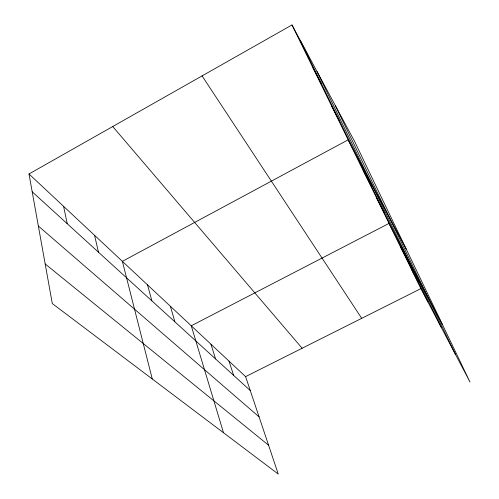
<?xml version="1.0" encoding="UTF-8"?>
<svg xmlns="http://www.w3.org/2000/svg" width="499" height="499" viewBox="0 0 499 499"><rect width="100%" height="100%" fill="white"/><g stroke="black" fill="none" stroke-linecap="round" stroke-linejoin="round"><path stroke-width="0.75" d="M28.992 173.976L245.608 376.633L278.242 474.05L52.301 303.554L28.992 173.976L291.984 24.95L354.496 141.211L470.008 382.059L420.888 288.615L291.984 24.95M245.608 376.633L420.888 288.615M45.178 263.946L268.587 445.22M38.361 226.041L259.087 416.865M32.192 191.784L250.273 390.561M112.724 126.528L302.132 348.246M202.083 75.892L361.713 318.331M312.904 67.745L321.319 83.464M331.504 105.794L339.769 121.282M406.273 249.163L348.152 139.832L122.374 261.339L152.27 378.991M363.129 170.477L371.044 185.403M376.683 198.203L384.417 212.817M442.513 324.73L389.008 223.409L191.267 325.791L223.502 432.745M400.585 247.086L407.951 261.064M411.17 268.743L418.355 282.39M300.523 40.831L427.893 301.945M316.99 71.457L441.141 327.138M335.291 105.489L455.444 354.346M228.991 361.083L233.644 375.404M210.94 344.198L215.562 358.924M170.402 306.274L174.881 321.843M147.536 284.879L151.889 300.885M94.542 235.297L98.484 252.207M63.598 206.355L67.228 223.714"/></g></svg>
